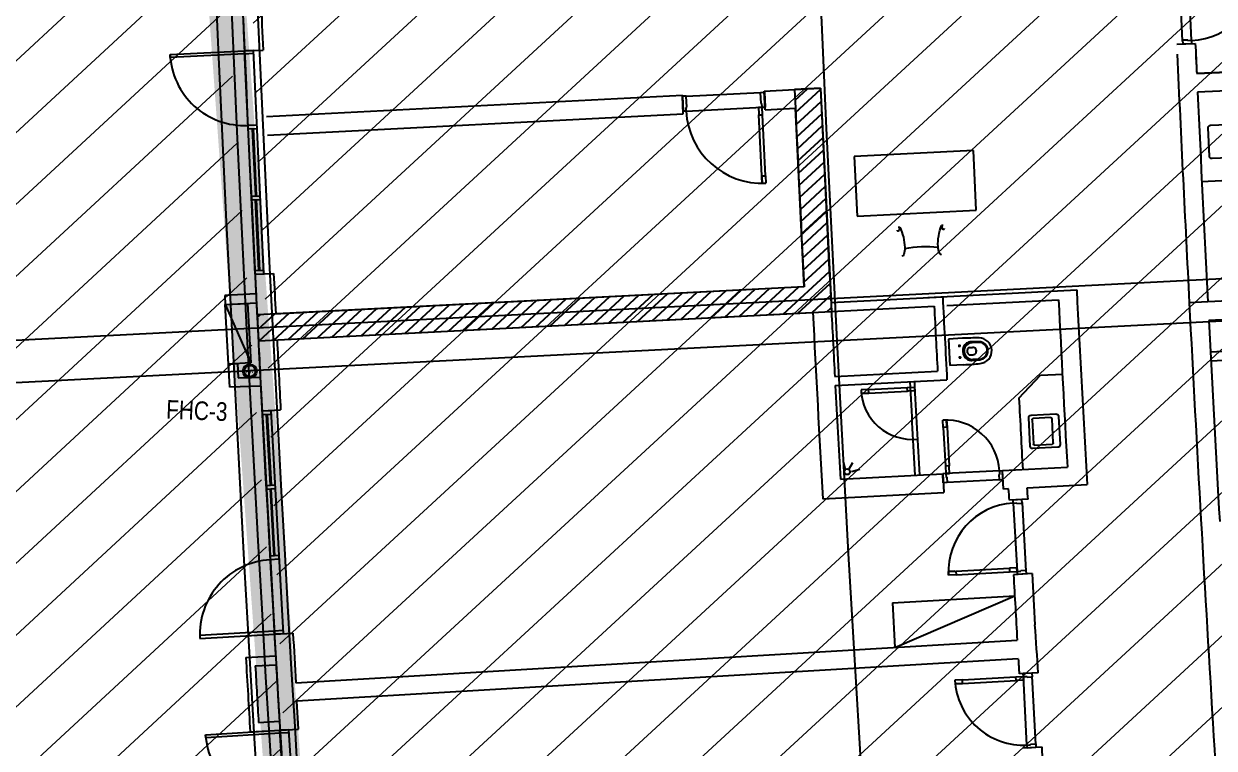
# Model space of a CAD drawing. Extents: x -678889171 to 586587, y -792238163 to 335485.
# Drawn here: x -678735730 to -678719757, y -792085971 to -792076252 of the extents above; entities that cross this region are included whole.
import ezdxf
from ezdxf.enums import TextEntityAlignment as Align

# ---------------------------------------------------------------- set-up
doc = ezdxf.new("R2010")
doc.units = 0
doc.header["$MEASUREMENT"] = 0
for name, color, linetype in [('A-FLOR-PATT', 252, 'Continuous'), ('A-SITE-PATT', 252, 'Continuous'), ('A-WALL', 252, 'Continuous')]:
    doc.layers.add(name, color=color, linetype=linetype)
for name, color, linetype, lineweight in [('BASEMENT3 LAYOUT$0$A-TABL-TEXT', 252, 'Continuous', 30), ('BASEMENT3 LAYOUT$0$HATCH3', 252, 'Continuous', 15), ('BASEMENT3 LAYOUT$0$TEXT6', 252, 'Continuous', 0), ('Ground floor Towers$0$04-Ground Floor$0$A-FURN', 252, 'Continuous', 25)]:
    doc.layers.add(name, color=color, linetype=linetype, lineweight=lineweight)
doc.styles.add('Ground floor Towers$0$$Bas01-Rname$0$EN-SC', font='swissc.ttf')
doc.styles.add('Ground floor Towers$0$$Bas01-Rname$0$EN-SCL', font='swisscl.ttf')
doc.styles.add('Ground floor Towers$0$04-Ground Floor$0$V2-lower ground$0$LEVEL  FOR LICENSE LOWER GR$0$$LG- LEVEL$0$AR-SR', font='sarb.shx')
doc.styles.add('MtXpl_Arial_Unicode_', font='ARIALUNI.ttf')

# ---------------------------------------------------------------- blocks, each defined once
blk = doc.blocks.new('A$C61C61320')
at = {"layer": 'BASEMENT3 LAYOUT$0$HATCH3'}
h = blk.add_hatch(dxfattribs=at)
h.set_pattern_fill('JIS_WOOD', color=256, scale=1000, style=0)
h.set_pattern_definition([(45, (-845711.5632553247, -468029.5931597503), (-499.9999991609842, 499.9999991609843), [])])
h.paths.add_polyline_path([(11086.00013759569, -61354.85490543771), (12440.74077330553, -169431.9252005816), (-18168.17453308101, -169031.9252005816), (-24087.31416799291, -98540.68329571502), (-23668.41511030192, -60233.84526748693)])
at = {"layer": 'BASEMENT3 LAYOUT$0$TEXT6'}
h = blk.add_hatch(dxfattribs=at)
h.set_pattern_fill('JIS_WOOD', color=256, scale=1000, style=0)
h.set_pattern_definition([(45, (-843775.3736575155, -469599.9160835323), (-499.9999991609842, 499.9999991609843), [])])
h.paths.add_polyline_path([(-48073.17453308101, -174366.9252005816), (-52827.70401773683, -137283.3745918828), (-21470.42890679266, -134427.2130430685), (-18376.25980977295, -161775.8762387046), (-18368.17453308101, -175467.8413407506), (-18518.17453308101, -176466.9552695606), (-18518.17453308101, -178386.9252005816), (-18368.17453308101, -183011.1167942794), (-18362.29752682254, -198446.5368052525), (-18168.17453308101, -202281.2411916029), (-18360.0892563893, -208926.9252005816), (-21225.79736915685, -208049.6763489796), (-45692.61271465314, -203035.1575495943), (-55544.17996463575, -201566.2036034855), (-64372.75623362488, -200382.3687026045), (-73244.07786642597, -199325.5838570178), (-82129.48166527948, -198394.9150768394), (-90383.39706973708, -197394.4851778569), (-93352.28011348587, -194591.9241360954), (-93352.28011348587, -177285.8004086108), (-93172.93907456682, -174906.1366184817), (-50378.17453308101, -174866.9252005816)])
at = {"layer": 'BASEMENT3 LAYOUT$0$A-TABL-TEXT', "const_width": 500}
blk.add_lwpolyline([(-18360.08925638907, -208926.9252005816), (-18360.08925638907, -208926.9252005816), (-18360.08925638907, -204246.3573498543), (-18376.25980977295, -161775.8762387046), (-21467.74319023453, -134455.7384705361)], dxfattribs=at)
blk = doc.blocks.new('2')
at = {"layer": 'BASEMENT3 LAYOUT$0$A-TABL-TEXT', "const_width": 500}
blk.add_lwpolyline([(99560.7670452043, 23270.4355040497), (99560.7670452043, 23270.4355040497), (99560.7670452043, 27951.00335477709), (99544.59649182041, 70421.48446592674), (96453.11311135883, 97741.62223409527)], dxfattribs=at)
blk = doc.blocks.new('Ground floor Towers$0$04-Ground Floor$0$$DD-04-LEVEL LG$0$$03-LEVEL LG-LIC$0$l-fp0l_furniture$0$WATG_CHAIR_SWIVEL1')
at = {"layer": 'Ground floor Towers$0$04-Ground Floor$0$A-FURN'}
for p, q in [((-22.02051283580226, 10.94789129577089), (-22.02209037710338, 10.99058581971303)), ((-5.429260686209091, 11.74848446533611), (-7.086222909836238, 12.09073774552553)), ((-5.448874487621993, 12.73614857749089), (-5.429260686209091, 11.74848446533611)), ((-21.66559744789413, -11.63448307674844), (-21.66583252638111, -11.67720608869467)), ((-5.057380812265706, -11.91329752865045), (-6.70276929768022, -12.30745213079717)), ((-5.045947390670108, -12.90109020755972), (-5.057380812265706, -11.91329752865045))]:
    blk.add_line(p, q, dxfattribs=at)
for centre, radius, start, end in [((-20.82238564420004, 11.03491430951658), 1.200523411331837, 182.1160877377656, 257.4823560980437), ((-17.44696854206938, 19.18620751334379), 10.0070606133692, 248.696670657448, 271.7182717410454), ((-73.81219700704321, -1.160067760441279), 57.11266917000668, 351.3722650826872, 10.42856236020533), ((-17.48222460832801, 38.7644430868279), 29.58269696164734, 270.6494576002762, 294.0436750914818), ((-7.456759723560708, 12.79708732795166), 0.3001308528329593, 111.4348862078172, 207.4541281118798), ((-6.657769166141065, 13.21220279211138), 1.200523411331837, 207.4541281118798, 249.0907313239649), ((-7.127717010104561, 11.95897179168264), 1.200523411331837, 91.43319216042401, 111.4348862078172), ((-20.465327288308, -11.68381173152784), 1.200523411331837, 104.3184713449106, 179.6847397050751), ((-16.8354213156673, -19.72500593001428), 10.00706061336919, 90.08255570179257, 113.1041567855096), ((-16.25541012693918, -39.29467987165503), 29.58269696164728, 67.75715235109722, 91.15136984251302), ((-7.050925933397025, -13.02509704294539), 0.3001308528329593, 154.3466993307599, 250.3659412350974), ((-6.239284908308946, -13.41489905141839), 1.200523411331837, 112.7100961187964, 154.3466993307599), ((-6.748383674887691, -12.17705521541575), 1.200523411331837, 250.3659412350974, 270.3676352822358)]:
    blk.add_arc(centre, radius, start, end, dxfattribs=at)
blk = doc.blocks.new('GR')
at = {"layer": 'A-FLOR-PATT'}
blk.add_hatch(color=256, dxfattribs=at).paths.add_polyline_path([(67087.84302545975, 106128.5483369353), (67011.86340521711, 106924.9320995195), (66713.21949424803, 106896.4397419285)])
for p, q in [((79403.81196387847, 110950.8579819356, -4.389445084933173e-09), (79325.29124307145, 111867.5010402759, -4.38944508496292e-09)), ((79523.37410192283, 110961.0998150844, -4.383230884607116e-09), (79444.8533811158, 111877.7428734246, -4.383230884636864e-09)), ((79327.51790292276, 110904.1750351268), (79576.63647696095, 110925.1571951934)), ((79472.7030583086, 110966.7958961094, -4.385820134743297e-09), (79402.95847778281, 110960.8214934393, -4.389445084933493e-09)), ((79402.95847778281, 110960.8214934393, -4.389445084933493e-09), (79407.22590826146, 110911.0039359208, -4.389445084931877e-09)), ((79407.22590826146, 110911.0039359208, -4.389445084931877e-09), (79526.78804630574, 110921.2457690696, -4.383230884605823e-09)), ((79473.55654440433, 110956.8323846057, -4.385820134742975e-09), (79472.7030583086, 110966.7958961094, -4.385820134743297e-09)), ((79523.37410192283, 110961.0998150844, -4.383230884607116e-09), (79473.55654440433, 110956.8323846057, -4.385820134742975e-09)), ((79523.37410192283, 110961.0998150844, -4.383230884607116e-09), (79526.78804630574, 110921.2457690696, -4.383230884605823e-09)), ((80309.64720971335, 110581.2610661401), (79611.37937558188, 110520.9259162062)), ((79611.58651747405, 110522.6039470106), (80607.81006122302, 110609.4293515896)), ((36003.08842770266, 103741.1044731623), (107418.7258324164, 110300.5037897862)), ((36059.7741112865, 103178.3410056841), (114175, 110350)), ((65836.50463474217, 110219.7635860561), (66832.75265696057, 110306.3077431785)), ((65839.96640098254, 110179.9136654226), (65836.50463474217, 110219.7635860561)), ((66836.21442320095, 110266.457822545), (65839.96640098254, 110179.9136654226)), ((66832.74944140262, 110306.3074638425), (67081.78481606592, 110328.256148201)), ((66952.2860745338, 110316.8428017779), (66832.74944142658, 110306.3074638448)), ((67096.13288975394, 107317.8916361616), (66832.7494414266, 110306.3074638448)), ((66832.75265696057, 110306.3077431785), (66836.21442320095, 110266.457822545)), ((66955.86121547011, 110275.7432665113), (66836.32458236285, 110265.2079285782)), ((67215.66952286121, 107328.4269740947), (66952.2860745338, 110316.8428017779)), ((80331.92899534162, 110332.2548326169), (79633.17250317587, 110271.8774592632)), ((80629.56751960625, 110360.3779198803), (79633.34389209544, 110273.552508001)), ((73823.685221317, 110051.7437234809), (74228.02825832751, 110088.9967240999)), ((74576.582792428, 110120.7782852524), (74227.97696790719, 110089.5696468609)), ((74227.97696790716, 110089.5696468609), (74576.58279242797, 110120.7782852524)), ((74228.02825832751, 110088.9967240999), (74227.97696790716, 110089.5696468609)), ((74240.92910303573, 109944.8920839003), (74400.60179342174, 110104.5647742863)), ((74255.4545108289, 109782.6407963968), (74577.94568769172, 110105.1319732597)), ((74576.58279242797, 110120.7782852524), (74833.43277432786, 107252.5768702499)), ((67164.75943539424, 109438.2424542161), (72727.59881712148, 109950.7589067378)), ((72750.53472098967, 109701.8132413532), (72729.43153602722, 109939.8221293246)), ((72779.47821205313, 109941.5473520886), (72729.6851270448, 109937.0032696343)), ((72729.6851270448, 109937.0032696343), (72747.86145686204, 109737.830929601)), ((72779.47821205312, 109941.5473520886), (73775.33991221976, 110032.4290011749)), ((72793.11045941606, 109792.1680970637), (72779.47821205313, 109941.5473520886)), ((73775.33991221976, 110032.4290011749), (73825.1329972281, 110036.9730836292)), ((73788.97215958268, 109883.0497461499), (73775.33991221976, 110032.4290011749)), ((73846.6211251852, 109802.7980580964), (73823.685221317, 110051.743723481)), ((73825.1329972281, 110036.9730836292), (73843.30932704534, 109837.8007435959)), ((74269.97991862214, 109620.3895088934), (74592.1321717819, 109942.5417620532)), ((72787.6959248687, 109741.4661955645), (72747.86145686204, 109737.830929601)), ((72783.15184241439, 109791.2592805728), (72793.11045941606, 109792.1680970637)), ((72787.6959248687, 109741.4661955645), (72783.15184241439, 109791.2592805728)), ((72787.6959248687, 109741.4661955645), (73803.47485903867, 109834.1654776324)), ((73803.47485903867, 109834.1654776324), (73753.68177403035, 109829.6213951781)), ((73753.68177403035, 109829.6213951781), (73761.58847750085, 109742.9814272636)), ((73761.58847750085, 109742.9814272636), (73762.76993893897, 109730.0352251615)), ((73762.76993893897, 109730.0352251615), (73812.5630239473, 109734.5793076158)), ((73798.93077658436, 109883.9585626408), (73788.97215958268, 109883.0497461499)), ((73803.47485903867, 109834.1654776324), (73798.93077658436, 109883.9585626408)), ((73803.47485903867, 109834.1654776324), (73843.30932704534, 109837.8007435959)), ((73812.5630239473, 109734.5793076158), (73803.47485903867, 109834.1654776324)), ((73887.08597619802, 108917.9727134791), (73812.5630239473, 109734.5793076158)), ((73846.6211251852, 109802.7980580964), (74250.3202174697, 109839.9917306916)), ((74464.35246181989, 107449.2149822856), (74250.32021746969, 109839.9917306916)), ((74284.50532641531, 109458.13822139), (74606.35861696336, 109779.991511938)), ((67187.69533926244, 109189.2967888316), (72750.53472098969, 109701.8132413532)), ((73837.29289118969, 108913.4286310248), (73762.76993893897, 109730.0352251615)), ((74299.03073420849, 109295.8869338865), (74620.62499656582, 109617.4811962439)), ((74313.55614200167, 109133.6356463831), (74634.93128395709, 109455.0107883385)), ((67040.08055730937, 109320.7041925502), (66920.54392420217, 109310.1688546171)), ((67044.47028144816, 109270.8972620888), (66924.93364834094, 109260.3619241557)), ((66978.85304056662, 109265.1140993131), (67057.8680750671, 108368.5893509812)), ((66990.8067038773, 109266.1676331064), (67069.82173837748, 108369.6428847794)), ((74328.08154979485, 108971.3843588796), (74649.27745254287, 109292.5802616276)), ((76658.74427112435, 109368.4908992339), (75065.26525116482, 109224.1835433965)), ((76730.89794904308, 108571.7513892541), (76658.74427112435, 109368.4908992339)), ((74342.6069575881, 108809.1330713762), (74663.66347576695, 109130.189589555)), ((75065.26525116482, 109224.1835433965), (75137.41892908356, 108427.4440334167)), ((79736.18193551486, 109077.9663840355), (80336.93560201213, 109130.3247934239)), ((74357.13236538129, 108646.8817838727), (74678.0893271109, 108967.8387456023)), ((73837.2928911897, 108913.4286310248), (73887.08597619802, 108917.9727134791)), ((73846.38105609833, 108813.8424610082), (73837.2928911897, 108913.4286310248)), ((73846.38105609833, 108813.8424610082), (73838.47435262782, 108900.4824289227)), ((73838.47435262782, 108900.4824289227), (73846.38105609833, 108813.8424610082)), ((73896.17414110665, 108818.3865434625), (73846.38105609833, 108813.8424610082)), ((73887.08597619802, 108917.9727134791), (73896.17414110665, 108818.3865434625)), ((74371.65777317446, 108484.6304963693), (74692.55498009395, 108805.5277032888)), ((74386.18318096765, 108322.3792088658), (74707.06040827316, 108643.2564361713)), ((74400.70858876083, 108160.1279213624), (74721.60558524323, 108481.0249178448)), ((75137.41892908356, 108427.4440334167), (76730.89794904308, 108571.7513892541)), ((67003.94868241563, 108363.8371757641), (67123.48531551854, 108374.3725137461)), ((67008.33840657477, 108314.0302453045), (67127.87503967767, 108324.5655832865)), ((67145.66255784298, 107372.4507417535), (67062.25779920595, 108318.7824205199)), ((67157.61622115328, 107373.5042755517), (67074.21146251626, 108319.835954318)), ((74415.233996554, 107997.8766338589), (74736.20169999127, 108318.8443372962)), ((74429.75940434719, 107835.6253463555), (74750.94998171026, 108156.8159237185)), ((74444.2848121404, 107673.374058852), (74765.69826342925, 107994.7875101409)), ((74458.81021993358, 107511.1227713486), (74780.44654514828, 107832.7590965633)), ((74780.35517921412, 107854.4900786786), (74835.79075939854, 107252.7938266234)), ((74197.62238611275, 107073.1582422311), (74795.19482686729, 107670.7306829857)), ((82973.60662918922, 107744.2446602517), (79885.39704124327, 107469.6152002513)), ((74392.33871933586, 107091.0978801576), (74809.94310858627, 107508.702269408)), ((76128.56622523347, 107371.6893909732), (78120.10648834913, 107555.4475428449)), ((83009.68974166887, 107496.4668875241), (79908.40544787877, 107220.6747151807)), ((67091.74316559911, 107367.6985665723), (67211.27979870202, 107378.2339045543)), ((67096.13288972806, 107317.8916361592), (67345.16826439148, 107339.8403205177)), ((74464.35246181992, 107449.2149822856), (67144.52874047184, 106774.8237533988)), ((74464.35246181989, 107449.2149822856), (67380.2694763937, 106796.5430584876)), ((73029.32438677392, 106965.5204146721), (73416.47580630996, 107352.6718342081)), ((73224.04071999704, 106983.4600525986), (73611.19213953307, 107370.6114721346)), ((73418.75705322018, 107001.3996905251), (73805.90847275617, 107388.5511100611)), ((73613.47338644332, 107019.3393284516), (74000.62480597931, 107406.4907479876)), ((73808.18971966648, 107037.2789663781), (74195.34113920244, 107424.4303859141)), ((74002.90605288961, 107055.2186043046), (74390.05747242551, 107442.3700238405)), ((74587.05505255901, 107109.0375180841), (74824.69139030529, 107346.6738558304)), ((74833.15233174113, 107252.5510669455), (76327.31019813291, 107390.0273707931)), ((76388.6258800046, 107275.4142566957), (77882.05556868135, 107413.0071715485)), ((79885.39704124333, 107469.6152002513), (79636.46308887174, 107446.6698085793)), ((67096.13288975826, 107317.8916361127), (67215.66952286121, 107328.4269740947)), ((71276.87738776563, 106804.0636733336), (71664.02880730196, 107191.2150928699)), ((71471.59372098878, 106822.0033112601), (71858.74514052508, 107209.1547307964)), ((71666.31005421192, 106839.9429491866), (72053.46147374816, 107227.0943687228)), ((71861.02638743505, 106857.8825871131), (72248.17780697129, 107245.0340066493)), ((72055.74272065816, 106875.8222250396), (72442.89414019439, 107262.9736445758)), ((72250.45905388132, 106893.7618629661), (72637.61047341752, 107280.9132825023)), ((72445.1753871045, 106911.7015008926), (72832.32680664067, 107298.8529204287)), ((72639.89172032764, 106929.6411388191), (73027.04313986376, 107316.7925583552)), ((72834.60805355075, 106947.5807767456), (73221.75947308687, 107334.7321962817)), ((74781.77138578217, 107126.9771560106), (74839.43967202428, 107184.6454422527)), ((74844.13527936452, 107133.0547280895), (76218.7979207694, 107259.5363691722)), ((67119.95593997894, 107055.4521051135), (66701.80977583423, 107016.0312120015)), ((67176.63900588723, 106426.2998218606), (74844.16555600558, 107132.7256661844)), ((67177.51674894644, 106426.3718977291), (74595.1906534814, 107110.1075042278)), ((69524.43038875739, 106642.606931995), (69911.581808294, 107029.7583515316)), ((69719.1467219805, 106660.5465699215), (70106.29814151712, 107047.6979894581)), ((69913.86305520363, 106678.486207848), (70301.0144747402, 107065.6376273846)), ((70108.57938842679, 106696.4258457745), (70495.73080796332, 107083.5772653111)), ((70303.29572164995, 106714.3654837011), (70690.44714118639, 107101.5169032375)), ((70498.01205487308, 106732.3051216275), (70885.16347440952, 107119.456541164)), ((70692.72838809623, 106750.2447595541), (71079.87980763263, 107137.3961790905)), ((70887.44472131933, 106768.1843974805), (71274.59614085576, 107155.335817017)), ((71082.16105454248, 106786.124035407), (71469.31247407888, 107173.2754549434)), ((66701.80977583423, 107016.0312120015), (66713.20624742666, 106896.5785890747)), ((66713.20624742666, 106896.5785890747), (67131.35408665813, 106935.9819246904)), ((66713.21949424803, 106896.4397419285), (67011.86340521711, 106924.9320995195)), ((66789.19911449068, 106100.0559793443), (66713.21949424803, 106896.4397419285)), ((66713.21949424803, 106896.4397419285), (67087.84302545975, 106128.5483369353)), ((67011.86340521711, 106924.9320995195), (67087.84302545975, 106128.5483369353)), ((67771.9833897491, 106481.1501906565), (68159.13480928597, 106868.3016101934)), ((67966.69972297228, 106499.089828583), (68353.85114250908, 106886.2412481199)), ((68161.41605619538, 106517.0294665095), (68548.56747573221, 106904.1808860463)), ((68356.13238941853, 106534.969104436), (68743.28380895536, 106922.1205239728)), ((68550.8487226417, 106552.9087423625), (68938.00014217844, 106940.0601618993)), ((68745.56505586482, 106570.848380289), (69132.71647540155, 106957.9997998257)), ((68940.28138908799, 106588.7880182155), (69327.43280862465, 106975.9394377522)), ((69134.99772231112, 106606.727656142), (69522.14914184775, 106993.8790756787)), ((69329.71405553422, 106624.6672940685), (69716.86547507088, 107011.8187136052)), ((67147.81059209199, 106740.8608694826), (67185.55314317044, 106778.603420561)), ((67162.65144277019, 106578.9250248641), (67380.26947639357, 106796.5430584875)), ((67187.83439007969, 106427.331276877), (67574.98580961664, 106814.482696414)), ((67382.55072330282, 106445.2709148035), (67769.70214283977, 106832.4223343404)), ((67577.26705652595, 106463.21055273), (67964.41847606289, 106850.3619722669)), ((76613.87739123737, 106845.2434697637), (76430.38934730127, 106828.5799125669)), ((76430.38934730127, 106828.5799125669), (76462.49671721866, 106475.034842177)), ((76596.28817991576, 106743.2345709416), (76561.43162368014, 106740.0690555976)), ((76580.44265946993, 106724.2235351518), (76577.27714412597, 106759.0800913874)), ((76716.17801906803, 106726.1076100754), (76755.10391273731, 106729.6426843052)), ((76833.80169152237, 106799.2327984096), (76745.62367829535, 106791.7055965586)), ((80391.99094284659, 106836.0091238186), (79947.9849772508, 106795.0210334593)), ((81737.58038849682, 106839.7160118081), (79959.14889640664, 106675.5413917718)), ((76610.30689072477, 106588.8698218981), (76575.45033448914, 106585.7043065541)), ((76594.46137027894, 106569.8587861084), (76591.29585493497, 106604.7153423439)), ((76692.55964691757, 106654.4779200233), (76689.01426973232, 106693.5172630072)), ((76725.14999398579, 106627.3141706876), (76764.07588765508, 106630.8492449174)), ((76854.02250067204, 106576.574654421), (76765.93108829205, 106568.0938614586)), ((74924.9066534471, 106261.981599023), (76299.36299712429, 106390.6859722623)), ((76645.98476115477, 106491.6983993738), (76462.49671721866, 106475.034842177)), ((77405.41018993681, 106074.1485238799), (77680.86814740249, 106395.3683020456)), ((77680.86814740248, 106395.3683020456), (77979.99048638783, 106418.3093002204)), ((74936.08288214079, 106142.5031823564), (76430.01652513465, 106282.3954343491)), ((67087.84302545975, 106128.5483369353), (66789.19911449068, 106100.0559793443)), ((66789.19911449068, 106100.0559793443), (66908.6566788783, 106111.4529223807)), ((66818.66980452376, 105791.1576334517), (66789.19911449068, 106100.0559793443)), ((66908.6566788783, 106111.4529223807), (66926.98477883547, 105919.3461290287)), ((75383.33578358589, 106108.1624693041, 3.483017768219246e-08), (75283.77274610626, 106098.8242913329, 3.483017768219246e-08)), ((75283.77274610626, 106098.8242913329, 3.483017768219246e-08), (75288.44183509183, 106049.0427725931, 3.483017768219246e-08)), ((75383.33578358589, 106108.1624693041, 3.491204307327413e-08), (75901.06357848, 106156.7209947539, 3.534279598570869e-08)), ((75388.00487257146, 106058.3809505642, 3.483017768219246e-08), (75383.33578358589, 106108.1624693041, 3.483017768219246e-08)), ((75388.00487257146, 106058.3809505642, 3.491301478073757e-08), (75905.73266746556, 106106.9394760141, 3.534376769317213e-08)), ((75901.06357848, 106156.7209947539, 3.5354536515983e-08), (76000.62661595964, 106166.059172725, 3.5354536515983e-08)), ((75905.73266746556, 106106.9394760141, 3.5354536515983e-08), (75901.06357848, 106156.7209947539, 3.5354536515983e-08)), ((75918.67586233791, 106108.1534391503, 3.5354536515983e-08), (75905.73266746556, 106106.9394760141, 3.5354536515983e-08)), ((76005.29570494521, 106116.2776539852, 3.5354536515983e-08), (75918.67586233791, 106108.1534391503, 3.5354536515983e-08)), ((76000.62661595964, 106166.059172725, 3.5354536515983e-08), (76005.29570494521, 106116.2776539852, 3.5354536515983e-08)), ((66926.98477883547, 105919.3461290287), (67222.68711818632, 105940.8368596223)), ((75288.44183509183, 106049.0427725931, 3.483017768219246e-08), (75388.00487257146, 106058.3809505642, 3.483017768219246e-08)), ((75288.44183509183, 106049.0427725931, 3.483017768219246e-08), (75375.06167769911, 106057.166987428, 3.483017768219246e-08)), ((75375.06167769911, 106057.166987428, 3.483017768219246e-08), (75288.44183509183, 106049.0427725931, 3.483017768219246e-08)), ((67233.74301076774, 105821.3238691046), (66818.66980452376, 105791.1576334517)), ((76397.65603176337, 105739.3349885264), (76447.43231300083, 105744.0595865166)), ((76407.10522774376, 105639.7824260515), (76397.65603176337, 105739.3349885264)), ((76447.43231300083, 105744.0595865166), (76455.65311350375, 105657.4488571634)), ((76455.65311350375, 105657.4488571634), (76447.43231300083, 105744.0595865166)), ((76447.43231300083, 105744.0595865166), (76456.88150898121, 105644.5070240417)), ((76456.88150898121, 105644.5070240417), (76407.10522774376, 105639.7824260515)), ((76407.10522774377, 105639.7824260515), (76456.24104684175, 105122.1091011821)), ((76456.88150898121, 105644.5070240417), (76506.0173280792, 105126.8336991723)), ((67264.35661514488, 105490.3183415188), (67513.21411038726, 105514.1994981191)), ((67264.35913080978, 105490.3185829784), (67383.81039170362, 105501.7814042219)), ((67264.35913081448, 105490.3185829295), (67550.92966312577, 102504.0370606997)), ((67269.13530632797, 105440.5472242726), (67388.58656722173, 105452.0100455161)), ((67323.0161897272, 105445.717759353), (67413.7635249591, 104500.0619439802)), ((67334.96131581659, 105446.8640414774), (67425.70865104848, 104501.2082261046)), ((67383.81039170362, 105501.7814042219), (67670.38092401485, 102515.4998819921)), ((75117.8566480111, 105022.9606442671), (75086.06307292431, 105122.5473383172)), ((75168.40425630253, 105036.3473972499), (75212.10904965486, 105119.8043001261)), ((76506.0173280792, 105126.8336991723), (76456.24104684175, 105122.1091011821)), ((76456.24104684175, 105122.1091011821), (76465.69024282212, 105022.5565387072)), ((76507.24572355664, 105113.8918660505), (76506.0173280792, 105126.8336991723)), ((76515.46652405958, 105027.2811366974), (76507.24572355664, 105113.8918660505)), ((77222.28971763125, 105094.370428158), (78091.51456312189, 105176.8743407834)), ((75054.78988509299, 104888.6385997055), (76425.86921783218, 105018.776860315)), ((75199.02198652537, 104999.5474779643), (75311.0523859564, 105035.313771346)), ((76465.69024282214, 105022.5565387072), (76425.86921783218, 105018.776860315)), ((76437.20825300862, 104899.3137853453), (76425.86921783218, 105018.776860315)), ((76425.86921783218, 105018.776860315), (76449.42216920991, 104769.8888063007)), ((77182.46869264131, 105090.5907497659), (76465.69024282212, 105022.5565387072)), ((76465.69024282212, 105022.5565387072), (76515.46652405958, 105027.2811366974)), ((76465.69024282214, 105022.5565387072), (76470.41484081233, 104972.7802574697)), ((76470.41484081233, 104972.7802574697), (76480.37009705981, 104973.7251770678)), ((76480.37009705981, 104973.7251770678), (76486.98453424608, 104904.0383833355)), ((77183.85247157027, 104970.1827551981), (76486.98453424608, 104904.0383833355)), ((77187.1932906315, 105040.8144685285), (77177.23803438402, 105039.8695489305)), ((77177.23803438402, 105039.8695489305), (77183.85247157027, 104970.1827551981)), ((77182.46869264131, 105090.5907497659), (77222.28971763127, 105094.3704281581)), ((77182.46869264131, 105090.5907497659), (77187.1932906315, 105040.8144685285)), ((77183.85247157027, 104970.1827551981), (77233.62875280771, 104974.9073531883)), ((77245.91270758225, 104845.4890219706), (77222.28971763125, 105094.3704281581)), ((77233.62875280771, 104974.9073531883), (77222.28971763127, 105094.3704281581)), ((77565.16794341213, 104875.7916602567), (78364.77169055428, 104951.6873712816)), ((76486.98453424608, 104904.0383833355), (76437.20825300862, 104899.3137853453)), ((77316.28246013349, 104852.1682833218), (77245.91270758225, 104845.4890219707)), ((74829.77649994404, 104616.1574610979), (76449.42216920991, 104769.8888063007)), ((77581.78769581794, 104723.8965030874), (77332.96576729763, 104699.7110607921)), ((77501.17443701155, 104716.1273986011), (77381.72787336123, 104704.6157335566)), ((77385.56509504275, 104664.8002123398), (77381.72787336123, 104704.6157335566)), ((77385.56509504275, 104664.8002123398), (77435.33449656377, 104669.5967394417)), ((77385.56509504275, 104664.8002123398), (77473.82119371774, 103749.0432243533)), ((77435.33449656377, 104669.5967394417), (77436.29380198414, 104659.6428591375)), ((77436.29380198414, 104659.6428591375), (77505.97096411345, 104666.3579970801)), ((77505.97096411345, 104666.3579970801), (77501.17443701155, 104716.1273986011)), ((77505.01165869314, 104676.3118773843), (77593.26775736813, 103760.5548893978)), ((67359.88264117281, 104494.8914088627), (67479.33390206657, 104506.3542301063)), ((67364.658816691, 104445.1200501569), (67484.11007758476, 104456.5828714005)), ((67504.51086019362, 103554.4061285806), (67418.53970049755, 104450.2905852764)), ((67516.4559862825, 103555.5524107098), (67430.484826587, 104451.4368674008)), ((76553.26767862933, 103710.5565271993), (76652.80648167134, 103720.1495814031)), ((76553.26767862933, 103710.5565271993), (76639.86643727588, 103718.9024843566)), ((76639.86643727588, 103718.9024843566), (76553.26767862933, 103710.5565271993)), ((76558.06420573124, 103660.7871256783), (76553.26767862933, 103710.5565271993)), ((76657.60300877325, 103670.3801798821), (76558.06420573124, 103660.7871256783)), ((76652.80648167134, 103720.1495814031), (77369.48586357383, 103789.2195716705)), ((76652.80648167134, 103720.1495814031), (76657.60300877325, 103670.3801798821)), ((76657.60300877325, 103670.3801798821), (77374.28239067574, 103739.4501701495)), ((77382.4259079693, 103790.466668717), (77369.48586357383, 103789.2195716705)), ((77369.48586357383, 103789.2195716705), (77374.28239067574, 103739.4501701495)), ((77374.28239067574, 103739.4501701495), (77473.82119371774, 103749.0432243533)), ((77469.02466661585, 103798.8126258743), (77382.4259079693, 103790.466668717)), ((77676.6922114694, 103728.8510584851), (77427.86597311038, 103704.6651972743)), ((77473.82119371774, 103749.0432243533), (77469.02466661585, 103798.8126258743)), ((77473.82119371774, 103749.0432243533), (77523.59059523875, 103753.8397514552)), ((77473.82119371774, 103749.0432243533), (77477.65841539927, 103709.2277031365)), ((77597.10497904959, 103720.739368181), (77477.65841539927, 103709.2277031365)), ((77522.63128981837, 103763.7936317594), (77592.30845194768, 103770.508769702)), ((77523.59059523875, 103753.8397514552), (77522.63128981837, 103763.7936317594)), ((77592.30845194768, 103770.508769702), (77597.10497904959, 103720.739368181)), ((67570.08123770569, 103560.6984147725), (67450.6299768166, 103549.2355934801)), ((67574.8574132442, 103510.9270560687), (67455.40615235514, 103499.4642347762)), ((75819.23643016312, 103262.391420047), (77455.74347781674, 103422.5991023202)), ((75877.694645644, 102665.2460130959), (77455.74347781674, 103422.5991023202)), ((75819.23643016312, 103262.391420047), (75877.694645644, 102665.2460130959)), ((67865.36405006523, 101865.0905817669), (77513.56053621607, 102828.4663636077)), ((67666.39336742628, 102556.5614555653), (67546.94210653716, 102545.0986342728)), ((77537.9436475467, 102579.4932877051), (67890.01007555233, 101617.8309417035)), ((67547.06196361198, 102543.8496329714), (66551.75545904686, 102447.0768326785)), ((66551.75545904686, 102447.0768326785), (66555.6263710558, 102407.2645727549)), ((66555.6263710558, 102407.2645727549), (67550.93287562087, 102504.0373730478)), ((67550.93287562087, 102504.0373730478), (67547.06196361198, 102543.8496329714)), ((67550.92966310726, 102504.0370606978), (67799.78715834941, 102527.9182172981)), ((67670.38092401485, 102515.4998819921), (67550.92966312577, 102504.0370606997)), ((77812.00434978947, 102402.0195464525), (77563.03453311377, 102379.3593795759)), ((77732.30107888594, 102395.1409062442), (77612.80397143765, 102384.1663305595)), ((77736.87381875458, 102345.3504448074), (77732.30107888594, 102395.1409062442)), ((76799.89859576861, 102269.3410275642), (76700.31767289496, 102260.1955478269)), ((76700.31767289496, 102260.1955478269), (76704.8904127636, 102210.4050863901)), ((76799.89859576861, 102269.3410275642), (77516.88124045891, 102335.1884816727)), ((76804.47133563725, 102219.5505661274), (76799.89859576861, 102269.3410275642)), ((76804.47133563727, 102219.5505661274), (77521.45398032757, 102285.3980202359)), ((77516.88124045891, 102335.1884816727), (77616.46216333257, 102344.33396141)), ((77521.45398032757, 102285.3980202359), (77516.88124045891, 102335.1884816727)), ((77534.39950030114, 102286.5869326018), (77521.45398032757, 102285.3980202359)), ((77621.03490320122, 102294.5434999732), (77534.39950030114, 102286.5869326018)), ((77616.46216333257, 102344.33396141), (77612.80397143765, 102384.1663305595)), ((77616.46216333257, 102344.33396141), (77666.25262476939, 102348.9067012787)), ((77616.46216333257, 102344.33396141), (77621.03490320122, 102294.5434999732)), ((77700.60057691566, 101428.1894709724), (77616.46216333257, 102344.33396141)), ((77666.25262476939, 102348.9067012787), (77667.16717274312, 102338.9486089913)), ((77667.16717274312, 102338.9486089913), (77736.87381875458, 102345.3504448074)), ((77820.09768436401, 101439.1640466572), (77735.95927078092, 102355.3085370948)), ((67181.21267712904, 102175.2783019719), (67579.44000654528, 102214.9717995473)), ((67312.63833477278, 102067.7835779263), (67591.25773788593, 102095.5550988266)), ((76704.8904127636, 102210.4050863901), (76804.47133563725, 102219.5505661274)), ((76704.8904127636, 102210.4050863901), (76791.52581566368, 102218.3616537615)), ((76791.52581566368, 102218.3616537615), (76704.8904127636, 102210.4050863901)), ((67927.40961049334, 101244.5169657425), (67890.01007555233, 101617.8309417035)), ((77700.60057691566, 101428.1894709724), (77750.39103835249, 101432.7622108411)), ((77700.60057691566, 101428.1894709724), (77704.25876881059, 101388.357101823)), ((77749.47649037876, 101442.7203031284), (77819.18313639022, 101449.1221389445)), ((77750.39103835249, 101432.7622108411), (77749.47649037876, 101442.7203031284)), ((77819.18313639022, 101449.1221389445), (77823.75587625886, 101399.3316775077)), ((67388.01816319604, 101311.5310529938), (67666.63756630942, 101339.302573894)), ((77904.40324655529, 101406.7383059023), (77655.43774220518, 101384.0785315151)), ((77823.75587625886, 101399.3316775077), (77704.25876881059, 101388.357101823)), ((66683.77242380728, 101118.5598462218), (67678.62399172333, 101219.9026837638)), ((66687.82613726062, 101078.7657837597), (66683.77242380728, 101118.5598462218)), ((67682.6777051767, 101180.1086213017), (66687.82613726062, 101078.7657837597)), ((67280.39666189654, 101180.2091902185), (67927.40961049334, 101244.5169657425)), ((67797.98761055554, 101232.213324515), (67678.62078069661, 101219.9023566652)), ((67986.3949769437, 98235.73161018894), (67678.62078069661, 101219.9023566652)), ((67678.62399172333, 101219.9026837638), (67682.6777051767, 101180.1086213017)), ((67802.1732604652, 101191.1714706743), (67682.80643060622, 101178.8605028245)), ((68105.7618068027, 98248.04257803883), (67797.98761055554, 101232.213324515))]:
    blk.add_line(p, q, dxfattribs=at)
at = {"layer": 'A-FLOR-PATT', "extrusion": (-4.213981280352967e-17, -3.735194331934422e-18, -1)}
for p, q in [((79826.72005958721, 109421.9299804792), (79793.17052403087, 109800.4300054724)), ((79823.60733192234, 109836.7873196385), (80157.57794221054, 109866.3898510118)), ((80197.04798404156, 109421.0957039606), (79863.07737375336, 109391.4931725874))]:
    blk.add_line(p, q, dxfattribs=at)
at = {"layer": 'A-FLOR-PATT', "extrusion": (4.207067730258093e-17, 4.55095854413008e-18, -1)}
for p, q in [((77581.22407994792, 105436.2613644837), (77546.2549892792, 105814.6328789422)), ((77576.55520314298, 105851.1041088067), (77910.41242178302, 105881.9591888085)), ((77593.34054176463, 105790.9254547227), (77623.16711909976, 105468.1968100371)), ((77842.19070174464, 105830.7596256561), (77608.49064869655, 105809.1610696546)), ((77890.25289401179, 105492.8808740384), (77860.42631667666, 105815.609518724)), ((77946.8836516472, 105851.6589749444), (77981.85274231597, 105473.2874604859)), ((77951.55252845219, 105436.8162306217), (77617.69530981214, 105405.9611506197)), ((77641.4027340319, 105453.0467031053), (77875.10278707993, 105474.6452591065))]:
    blk.add_line(p, q, dxfattribs=at)
at = {"layer": 'A-FLOR-PATT'}
for centre, radius in [((76578.85990179796, 106741.6518132696), 7.5), ((76592.87861260696, 106587.2870642261), 7.5), ((67079.64430065441, 106017.3723689991), 93.75000000000001), ((67079.64430065441, 106017.3723689991), 75.00000000000003), ((75141.26008473446, 104993.3411458429), 38.24641586430788)]:
    blk.add_circle(centre, radius, dxfattribs=at)
for centre, radius, start, end in [((687279.656740699, 163488.6097753342), 632022.5456272444, 169.8809308091749, 188.016783999427), ((687279.656740699, 163488.6097753342), 623072.5456272444, 169.8809308091749, 188.016783999427), ((687377.2148750997, 163494.3993246956), 622619.9563395467, 169.8833632136182, 188.0029312343603), ((687457.6315433225, 163499.1463224945), 615150.2507543761, 171.0710527946992, 188.0887984813754), ((687457.6315433225, 163499.1463224945), 623050.2507543761, 176.9927649658002, 187.7792686703147), ((687457.6315433225, 163499.1463224945), 622900.2507543761, 183.0124934429202, 185.2562082740116), ((79444.8533811158, 111877.7428734246, -4.383230884636864e-09), 919.9999999997037, 274.8960715753309, 4.89607157533085), ((687457.6315433226, 163499.1463224945), 622650.2507543761, 184.8379673321172, 184.8987089984942), ((687457.6315432992, 163499.1463227705), 610150.2507543761, 184.9430572777658, 184.9810009943147), ((687457.6315433226, 163499.1463224945), 622900.2507543761, 184.8624468598478, 184.8987643962902), ((663530.6612351225, 161494.525362151), 586390.0057539669, 184.9623866699178, 185.2884834645962), ((567880.6410151698, 153253.4676152527), 490135.6363111433, 184.9696878132955, 185.0016904967501), ((66832.75265050693, 110306.3077426179), 999.9999999999949, 184.9648257508008, 274.9648257516315), ((687457.6315432992, 163499.1463227705), 610150.2507543761, 185.0044770886149, 185.2688409999712), ((737030.9970954779, 168095.6853554494), 665336.4208803145, 185.0015755185083, 185.2298604756635), ((687456.7848499562, 163498.7367910325), 615200.2507544364, 184.9775371230412, 185.2569389470008), ((73803.47485903867, 109834.1654776324), 1019.999999999704, 185.2143297340471, 275.2143297340471), ((687457.6315744598, 163499.1463254821), 611900.2507856563, 185.245659142501, 185.4905385268044), ((687457.6315433226, 163499.1463224945), 622650.2507543761, 185.174766873025, 185.224846176607), ((687457.6315433226, 163499.1463224945), 613700.662291488, 185.2457355924724, 185.3495889749995), ((972793.9494549015, 190111.700785958), 898724.8587551985, 185.2797009085386, 185.4228836099066), ((687457.6315433226, 163499.1463224945), 610400.2408953042, 185.2688399738638, 185.8157754630616), ((687457.6315433226, 163499.1463224945), 622900.2507543761, 185.174711475229, 185.1989505133361), ((687457.6315433226, 163499.1463224945), 613820.662291488, 185.2569389266186, 185.3383878310698), ((687457.6315433225, 163499.1463224945), 610150.2507543761, 185.2923172357084, 185.5461069289581), ((687457.6315433226, 163499.1463224942), 615451.1314087432, 185.2563379200717, 185.4901435501624), ((687457.6315433226, 163499.1463224942), 615201.1314087432, 185.2569389606114, 185.3384129656683), ((156268.2766262893, 115061.3167730074), 89507.00551413737, 185.2084410704574, 185.3119406147631), ((76975.65057340548, 102861.6370428347), 4000.000000000694, 91.98095268555466, 95.18911006318916), ((76843.30982254272, 106687.8490306455), 171.5000000000104, 278.397267440819, 91.98095268555304), ((687457.6315433226, 163499.1463224945), 622900.2507543761, 185.2220668879507, 185.2570201545395), ((442387.5039808677, 141171.0314322305), 376816.1216959137, 185.2373147993457, 185.2905331262585), ((76755.1725303469, 106679.84479899), 130, 128.9072069575493, 241.4710131689003), ((76755.1725303469, 106679.84479899), 112.2676204798005, 94.87915152522716, 275.4990686008387), ((76736.33070202508, 106703.1897236095), 100, 93.56478801929488, 128.9072069575493), ((76718.89131793429, 106696.2305618734), 30, 95.189110063263, 185.189110063263), ((76975.6505734052, 102861.6370428354), 3949, 91.98095268248971, 93.56478801929488), ((76759.5899001962, 106680.2459646113), 49.59999999999997, 275.189110063263, 95.189110063263), ((76843.3098225427, 106687.8490306454), 111.7888557810301, 275.4990686008387, 94.87915152522716), ((76843.3098225427, 106687.8490306454), 120.5, 278.3972674441212, 91.98095268248971), ((76722.43669511953, 106657.1912188895), 30, 185.189110063263, 275.189110063263), ((76740.8444311533, 106653.4875310455), 100, 241.4710131689003, 276.8134321001295), ((76284.21157898694, 110475.304826302), 3949, 276.8134321001295, 278.3972674441212), ((687457.6315433226, 163499.1463224945), 622900.2507543761, 185.2570564635297, 185.3019093776989), ((687457.6315433226, 163499.1463224945), 622650.2507543761, 185.2570526937101, 185.343471131813), ((76284.21157898822, 110475.3048263031), 4000.000000000813, 275.1891100631664, 278.3972674408009), ((687457.6315433225, 163499.1463224945), 622900.2507543761, 185.2700056164194, 187.7802067154088), ((171002.0055345134, 114658.2719979747), 95440.18491854583, 185.0627650049115, 185.8181097308089), ((171002.0055345134, 114658.2719979747), 95380.18491854583, 185.0627650049115, 185.8183588619833), ((67079.64430065441, 106017.3723689991), 84.37499999999994, 10.08702122477107, 190.0870212247711), ((687457.6315433226, 163499.1463224942), 615201.1314087432, 185.3495889749995, 185.4668878452688), ((75968.992997652, 106149.3395786894), 687.079753292985, 184.2162887534123, 278.0753222728526), ((687553.5633510947, 162484.2628082778), 612750.250754376, 185.2821591318749, 185.3717660235739), ((67079.64430065441, 106017.3723689991), 84.37499999999994, 190.0870212247711, 10.08702122477107), ((687457.6315433226, 163499.1463224945), 622900.2507543761, 185.3129494764637, 185.3435265296091), ((76465.69024282212, 105022.5565387072), 719.9999999997044, 5.422079715516036, 95.42207971551603), ((36643.54967995835, 100324.0084320432), 40924.02012811375, 6.138233230905283, 6.352669677617321), ((36747.85258790522, 100332.8696513594), 41069.34834167468, 6.137645921166023, 6.350819419717779), ((77473.82119371774, 103749.0432243533), 919.9999999997037, 95.50488057072802, 185.504880570728), ((4377489.76343586, 523819.800606207), 4320535.736342266, 185.5800760707203, 185.5917510171737), ((4420626.978701645, 528039.7349106269), 4363628.869008598, 185.580148754232, 185.5891675326548), ((67550.93286917332, 102504.0373724209), 999.9999999999949, 95.55336398699808, 185.5533639878279), ((15408.53624143038, 96084.23244471414), 62722.46796812271, 5.780982268437774, 6.371877571362971), ((4377489.76343586, 523819.800606207), 4320535.736342266, 185.5950685115574, 185.5977418392986), ((687457.6315433226, 163499.1463224945), 622900.2507543761, 185.6194736085478, 185.646191500104), ((687457.6315433226, 163499.1463224945), 622650.2507543761, 185.6195290063438, 185.6808196563508), ((77616.46216333257, 102344.33396141), 919.9999999997044, 185.2473060416997, 275.2473060416997), ((687457.6315433226, 163499.1463224945), 623300.2507543761, 185.646221029496, 185.7381442661244), ((687457.6315433226, 163499.1463224945), 623180.2507543761, 185.6572450801551, 185.7271202006773), ((687457.6315433226, 163499.1463224945), 622900.2507543761, 185.6572293753644, 185.727135905468), ((687457.6315433226, 163499.1463224945), 610400.2408953042, 185.8157754630616, 186.3509159377771), ((15408.53624143038, 96084.23244471414), 62722.46796812271, 4.468048656239731, 4.867891977670538), ((67678.62398527874, 101219.9026831073), 999.9999999999949, 185.8165022041361, 275.8165022041362)]:
    blk.add_arc(centre, radius, start, end, dxfattribs=at)
at = {"layer": 'A-FLOR-PATT', "extrusion": (-4.213981280352967e-17, -3.735194331934422e-18, -1)}
for centre, start, end in [((-79826.56758505967, 109803.3902586096), 354.9346470858023, 84.93464707945266), ((-79860.11712061602, 109424.8902336163), 264.9346470794526, 354.9346470858023)]:
    blk.add_arc(centre, 33.52800000000002, start, end, dxfattribs=at)
at = {"layer": 'A-FLOR-PATT', "extrusion": (4.207067730258093e-17, 4.55095854413008e-18, -1)}
for centre, radius, start, end in [((-77579.6407111432, 105817.7183869425), 33.52799999999999, 354.7197244194998, 84.71972442312769), ((-77610.03340269666, 105792.4682087228), 16.764, 354.7197244194998, 84.71972442312769), ((-77843.73345574469, 105814.066764724), 16.764, 84.71972442312769, 174.7197244194999), ((-77913.49792978325, 105848.5734669443), 33.52799999999999, 84.71972442312769, 174.7197244194999), ((-77614.60980181198, 105439.3468724838), 33.52799999999999, 264.7197244231277, 354.7197244194998), ((-77639.85998003179, 105469.7395640372), 16.764, 264.7197244231277, 354.7197244194998), ((-77873.56003307982, 105491.3381200384), 16.764, 174.7197244194999, 264.7197244231277), ((-77948.46702045202, 105470.2019524858), 33.52799999999999, 174.7197244194999, 264.7197244231277)]:
    blk.add_arc(centre, radius, start, end, dxfattribs=at)
at = {"layer": 'A-FLOR-PATT', "xscale": -23.62199999999995, "yscale": 23.62199999999996, "zscale": 23.62199999999999, "rotation": 275.3406592697034}
blk.add_blockref('Ground floor Towers$0$04-Ground Floor$0$$DD-04-LEVEL LG$0$$03-LEVEL LG-LIC$0$l-fp0l_furniture$0$WATG_CHAIR_SWIVEL1', (75983.94787040938, 108447.0543807978), dxfattribs=at)
at = {"layer": 'A-FLOR-PATT', "style": 'MtXpl_Arial_Unicode_', "width": 0.8}
blk.add_text('FWR', height=49.99999999999999, rotation=10.08702122476091, dxfattribs=at).set_placement((67028.25936882434, 105978.1316239465))
blk.add_text('FHC-3', height=250, dxfattribs=at).set_placement((65978.6295959774, 105335.3253395347))
at = {"layer": 'A-FLOR-PATT', "style": 'Ground floor Towers$0$04-Ground Floor$0$V2-lower ground$0$LEVEL  FOR LICENSE LOWER GR$0$$LG- LEVEL$0$AR-SR', "flags": 12}
for tag, p in [('L', (30296.07288644527, 72859.53473235783)), ('P', (30237.50458115668, 72203.99769414036))]:
    blk.add_attdef(tag, text='', height=500, dxfattribs=at).set_placement(p, align=Align.RIGHT)
at = {"layer": 'A-FLOR-PATT'}
for tag, p, height, style in [('N', (85492.25876324323, 56633.4995742733), 250, 'Ground floor Towers$0$$Bas01-Rname$0$EN-SC'), ('N', (89389.48149106537, 56633.4995742733), 250, 'Ground floor Towers$0$$Bas01-Rname$0$EN-SC'), ('N', (94597.61363499537, 56633.4995742733), 250, 'Ground floor Towers$0$$Bas01-Rname$0$EN-SC'), ('AN', (85922.66280553787, 56313.08159666645), 200, 'Ground floor Towers$0$$Bas01-Rname$0$EN-SCL'), ('AN', (89819.88553336001, 56313.08159666645), 200, 'Ground floor Towers$0$$Bas01-Rname$0$EN-SCL'), ('AN', (95028.01767729002, 56313.08159666645), 200, 'Ground floor Towers$0$$Bas01-Rname$0$EN-SCL'), ('SN', (85299.47460008037, 56025.08594095582), 200, 'Ground floor Towers$0$$Bas01-Rname$0$EN-SCL'), ('SN', (89196.69732790251, 56025.08594095582), 200, 'Ground floor Towers$0$$Bas01-Rname$0$EN-SCL'), ('SN', (94404.82947183252, 56025.08594095582), 200, 'Ground floor Towers$0$$Bas01-Rname$0$EN-SCL'), ('F', (85927.04975899268, 56008.67972904726), 200, 'Ground floor Towers$0$$Bas01-Rname$0$EN-SCL'), ('F', (89824.27248681482, 56008.67972904726), 200, 'Ground floor Towers$0$$Bas01-Rname$0$EN-SCL'), ('F', (95032.40463074483, 56008.67972904726), 200, 'Ground floor Towers$0$$Bas01-Rname$0$EN-SCL')]:
    blk.add_attdef(tag, p, '', height=height, dxfattribs=dict(at, style=style))
at = {"layer": 'A-FLOR-PATT', "style": 'Ground floor Towers$0$$Bas01-Rname$0$EN-SCL', "width": 0.8}
for p in [(85305.16036184286, 56295.1433535593), (89202.383089665, 56295.1433535593), (94410.51523359501, 56295.1433535593)]:
    blk.add_attdef('FN', p, '', height=250, dxfattribs=at)

msp = doc.modelspace()

# ---------------------------------------------------------------- block references
at = {"layer": 'A-SITE-PATT', "rotation": 357.6731745000001}
for name, p in [('2', (-678833487.1858103, -792167746.3685482, -212772)), ('A$C61C61320', (-678706236.4347705, -791940527.995869, -212772))]:
    msp.add_blockref(name, p, dxfattribs=at)

# ---------------------------------------------------------------- next in the draw order: block references
at = {"layer": 'A-WALL', "rotation": 357.6731745000001}
msp.add_blockref('GR', (-678804025.0995113, -792184118.4910543, -212772), dxfattribs=at)

doc.saveas('drawing.dxf')
